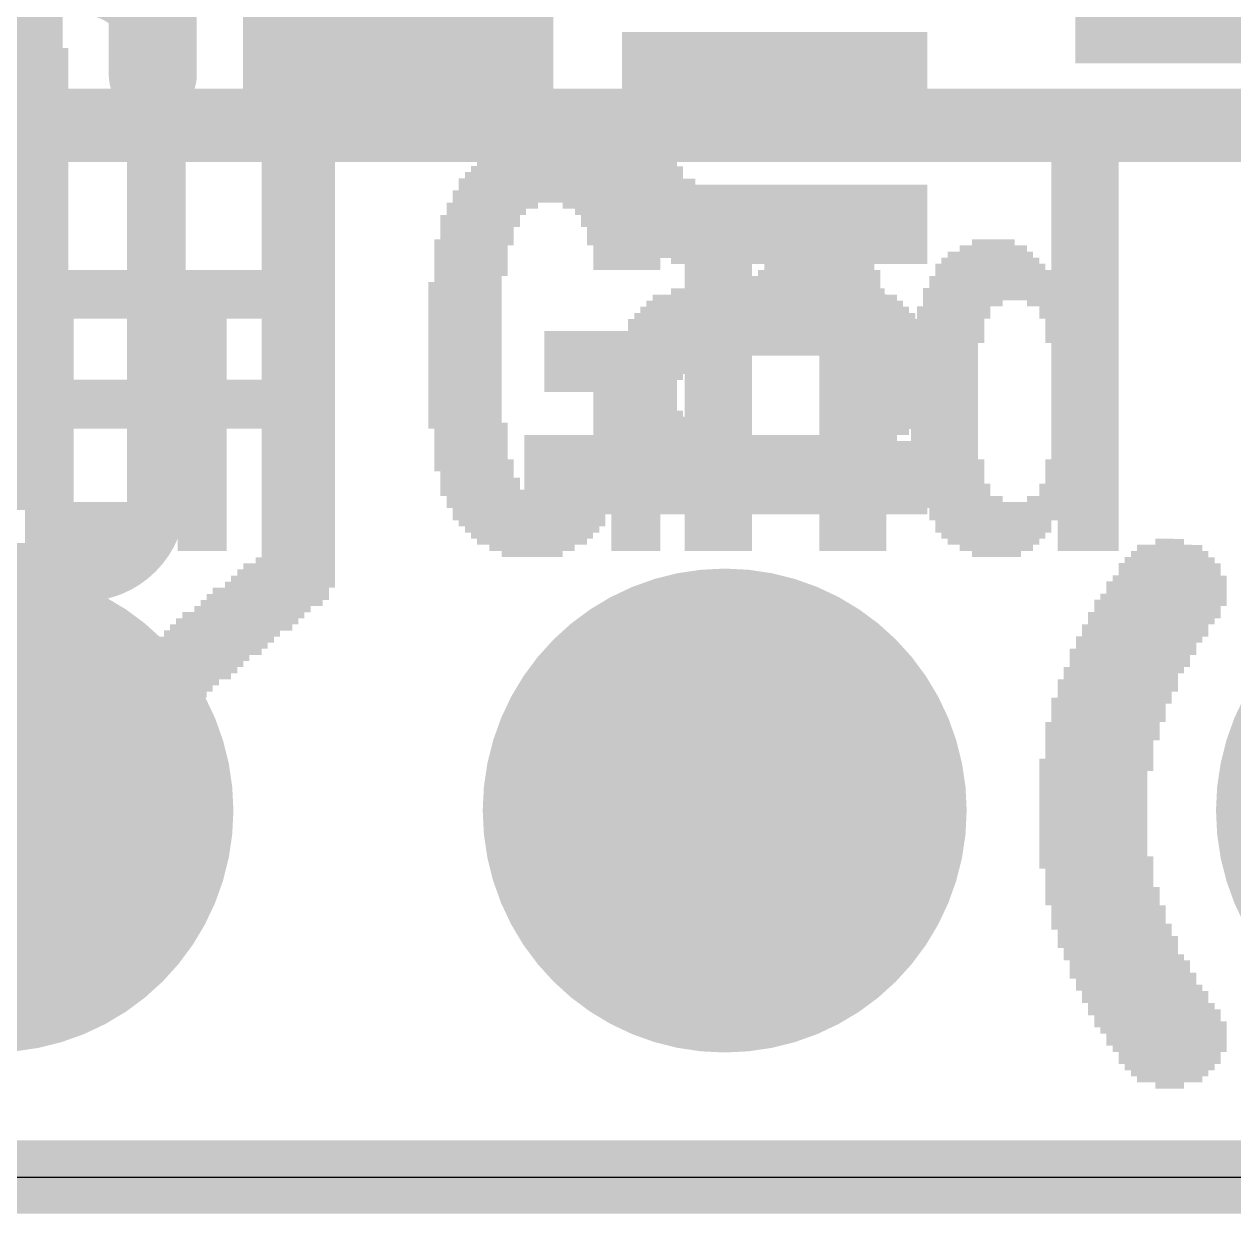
# Model space of a CAD drawing. Extents: x -0.1 to 50.8, y -0.1 to 23.
# Drawn here: x 11.543 to 15.734, y -0.127 to 3.994 of the extents above; entities that cross this region are included whole.
import ezdxf

# ---------------------------------------------------------------- set-up
doc = ezdxf.new("R2010")
doc.units = 0
for name, color, linetype in [('1', 12, 'CONTINUOUS'), ('16', 5, 'CONTINUOUS'), ('17', 110, 'CONTINUOUS'), ('20', 53, 'CONTINUOUS'), ('200', 40, 'CONTINUOUS'), ('201', 6, 'CONTINUOUS'), ('21', 40, 'CONTINUOUS'), ('22', 6, 'CONTINUOUS')]:
    doc.layers.add(name, color=color, linetype=linetype)

# ---------------------------------------------------------------- blocks, each defined once
blk = doc.blocks.new('RECT')
blk.add_solid([(-0.5, -0.5), (0.5, -0.5), (-0.5, 0.5), (0.5, 0.5)])
blk = doc.blocks.new('ROUNDP')
at = {"const_width": 0.5}
blk.add_lwpolyline([(0, -0.25, 1), (0, 0.25, 1), (0, -0.25)], format="xyb", dxfattribs=at)

msp = doc.modelspace()

# ---------------------------------------------------------------- linework, layer by layer
at = {"layer": '1', "const_width": 0.254}
for points in [[(11.1388, 1.5612), (11.43, 1.27)], [(0, 0), (45.72, 0)]]:
    msp.add_lwpolyline(points, dxfattribs=at)
at = {"layer": '1', "const_width": 0.127}
msp.add_lwpolyline([(11.3851, 1.2251, 1), (11.4749, 1.3149)], format="xyb", dxfattribs=at)
at = {"layer": '16', "const_width": 0.254}
for points in [[(11.5182, 3.6442), (11.1125, 3.2385)], [(21.6527, 3.6442), (11.5182, 3.6442)], [(11.1125, 1.5875), (11.43, 1.27)], [(38.1, 0), (0, 0)]]:
    msp.add_lwpolyline(points, dxfattribs=at)
at = {"layer": '16', "const_width": 0.127}
for points in [[(11.5182, 3.7077, 1), (11.5182, 3.5807)], [(11.5631, 3.5993, 1), (11.4733, 3.6891)], [(11.3851, 1.2251, 1), (11.4749, 1.3149)]]:
    msp.add_lwpolyline(points, format="xyb", dxfattribs=at)
at = {"layer": '20'}
msp.add_line((2.54, 0), (48.26, 0), dxfattribs=at)
at = {"layer": '21', "const_width": 0.3048}
msp.add_lwpolyline([(11.9888, 4.6176), (11.9888, 3.8176)], dxfattribs=at)
at = {"layer": '21', "const_width": 0.1524}
msp.add_lwpolyline([(11.9126, 3.8176, 1), (12.065, 3.8176)], format="xyb", dxfattribs=at)
at = {"layer": '22'}
for points, const_width in [([(12.0015, 3.8735, 0.4142), (11.7475, 4.1275)], 0.2032), ([(12.0523, 3.8735, 1), (11.9507, 3.8735)], 0.1016), ([(11.9507, 3.8735, 1), (12.0523, 3.8735)], 0.1016), ([(11.7475, 2.0955, 0.4142), (12.0015, 2.3495)], 0.2032), ([(12.0523, 2.3495, 1), (11.9507, 2.3495)], 0.1016), ([(11.9507, 2.3495, 1), (12.0523, 2.3495)], 0.1016), ([(11.7475, 2.1463, 1), (11.7475, 2.0447)], 0.1016), ([(11.7475, 2.0447, 1), (11.7475, 2.1463)], 0.1016)]:
    msp.add_lwpolyline(points, format="xyb", dxfattribs=dict(at, const_width=const_width))
at = {"layer": '22', "const_width": 0.2032}
for points in [[(12.0015, 2.3495), (12.0015, 3.8735)], [(8.9535, 2.0955), (11.7475, 2.0955)]]:
    msp.add_lwpolyline(points, dxfattribs=at)

# ---------------------------------------------------------------- block references
at = {"layer": '1'}
for p, xscale in [((15.6096, 4.3587), 0.85), ((11.1388, 4.2176), 1.075), ((12.8388, 4.2176), 1.075)]:
    msp.add_blockref('RECT', p, dxfattribs=dict(at, xscale=xscale))
at = {"layer": '16', "xscale": 1.1684, "yscale": 1.6002, "rotation": 180}
msp.add_blockref('RECT', (11.1125, 3.1115), dxfattribs=at)
at = {"layer": '17', "xscale": 1.6764, "yscale": 1.6764, "rotation": 270}
for p in [(11.43, 1.27), (11.43, 1.27), (13.97, 1.27), (13.97, 1.27), (16.51, 1.27), (16.51, 1.27)]:
    msp.add_blockref('ROUNDP', p, dxfattribs=at)
at = {"layer": '200', "yscale": 0.0212}
for p, xscale in [((13.3768, 3.5559), 0.3598), ((13.3662, 3.577), 0.2117), ((15.2182, 3.5559), 0.2328), ((13.3662, 3.5135), 0.508), ((13.3768, 3.5347), 0.4445), ((15.2182, 3.5347), 0.2328), ((15.2182, 3.5135), 0.2328), ((13.3662, 3.4712), 0.5926), ((13.3662, 3.4924), 0.5503), ((15.2182, 3.4924), 0.2328), ((15.2182, 3.4712), 0.2328), ((13.3662, 3.45), 0.635), ((13.3662, 3.4289), 0.635), ((15.2182, 3.45), 0.2328), ((15.2182, 3.4289), 0.2328), ((13.3662, 3.4077), 0.6773), ((13.3662, 3.3865), 0.6773), ((15.2182, 3.4077), 0.2328), ((15.2182, 3.3865), 0.2328), ((13.1651, 3.3654), 0.3175), ((13.144, 3.3442), 0.2752), ((13.5673, 3.3654), 0.3175), ((13.5885, 3.3442), 0.2752), ((15.2182, 3.3654), 0.2328), ((15.2182, 3.3442), 0.2328), ((13.1228, 3.323), 0.2752), ((13.1228, 3.3019), 0.2752), ((13.599, 3.323), 0.254), ((13.6096, 3.3019), 0.2752), ((15.2182, 3.323), 0.2328), ((15.2182, 3.3019), 0.2328), ((13.1122, 3.2807), 0.254), ((13.1122, 3.2595), 0.254), ((13.6202, 3.2807), 0.254), ((13.6202, 3.2595), 0.254), ((15.2182, 3.2807), 0.2328), ((15.2182, 3.2595), 0.2328), ((13.1016, 3.2384), 0.2752), ((13.0911, 3.2172), 0.254), ((13.6202, 3.2384), 0.254), ((13.6308, 3.2172), 0.2328), ((13.9483, 3.2172), 0.2328), ((14.2975, 3.2172), 0.254), ((14.2975, 3.2384), 0.1693), ((14.9007, 3.2172), 0.2328), ((14.9007, 3.2384), 0.1482), ((15.2182, 3.2384), 0.2328), ((15.2182, 3.2172), 0.2328), ((13.0911, 3.196), 0.254), ((13.0911, 3.1749), 0.254), ((13.6308, 3.196), 0.2328), ((13.6308, 3.1749), 0.2328), ((13.9483, 3.196), 0.2328), ((13.9483, 3.1749), 0.2328), ((14.2869, 3.1749), 0.3598), ((14.2975, 3.196), 0.2963), ((14.8902, 3.1749), 0.3387), ((14.8902, 3.196), 0.2963), ((15.2182, 3.196), 0.2328), ((15.2182, 3.1749), 0.2328), ((11.7894, 3.1325), 0.4868), ((12.3185, 3.1325), 0.4868), ((13.0911, 3.1537), 0.254), ((13.0911, 3.1325), 0.254), ((13.6308, 3.1537), 0.2328), ((13.9483, 3.1537), 0.2328), ((13.9483, 3.1325), 0.2328), ((14.2975, 3.1325), 0.4233), ((14.2975, 3.1537), 0.381), ((14.8902, 3.1537), 0.381), ((15.0172, 3.1325), 0.635), ((15.2182, 3.1537), 0.2328), ((11.7894, 3.1114), 0.4868), ((11.7894, 3.0902), 0.4868), ((12.3185, 3.1114), 0.4868), ((12.3185, 3.0902), 0.4868), ((13.0699, 3.0902), 0.254), ((13.0805, 3.1114), 0.2328), ((14.1705, 3.1114), 0.6773), ((14.1705, 3.0902), 0.6773), ((15.0066, 3.1114), 0.6561), ((15.0066, 3.0902), 0.6561), ((11.7894, 3.069), 0.4868), ((12.3185, 3.069), 0.4868), ((13.0699, 3.069), 0.254), ((14.1705, 3.069), 0.6773), ((14.996, 3.069), 0.6773), ((11.7894, 3.0479), 0.4868), ((11.7894, 3.0267), 0.4868), ((12.3185, 3.0479), 0.4868), ((12.3185, 3.0267), 0.4868), ((13.0699, 3.0479), 0.254), ((13.0699, 3.0267), 0.254), ((14.1811, 3.0479), 0.6985), ((13.98, 3.0267), 0.2963), ((14.3928, 3.0267), 0.2752), ((14.7949, 3.0267), 0.2752), ((14.996, 3.0479), 0.6773), ((15.1759, 3.0267), 0.3175), ((11.7894, 3.0055), 0.4868), ((11.7894, 2.9844), 0.4868), ((12.3185, 3.0055), 0.4868), ((12.3185, 2.9844), 0.4868), ((13.0699, 3.0055), 0.254), ((13.0699, 2.9844), 0.254), ((13.9694, 3.0055), 0.2752), ((13.9589, 2.9844), 0.254), ((14.4033, 3.0055), 0.254), ((14.4033, 2.9844), 0.254), ((14.7632, 3.0055), 0.254), ((14.7632, 2.9844), 0.254), ((15.1971, 3.0055), 0.2752), ((15.1971, 2.9844), 0.2752), ((11.6306, 2.9632), 0.1693), ((11.6306, 2.942), 0.1693), ((12.1598, 2.9632), 0.1693), ((12.1598, 2.942), 0.1693), ((13.0699, 2.9632), 0.254), ((13.0699, 2.942), 0.254), ((13.9589, 2.9632), 0.254), ((13.9483, 2.942), 0.2328), ((14.4139, 2.9632), 0.2328), ((14.4139, 2.942), 0.2328), ((14.7526, 2.9632), 0.2328), ((14.7526, 2.942), 0.2328), ((15.2076, 2.9632), 0.254), ((15.2076, 2.942), 0.254), ((11.6306, 2.9209), 0.1693), ((11.6306, 2.8997), 0.1693), ((12.1598, 2.9209), 0.1693), ((12.1598, 2.8997), 0.1693), ((13.0699, 2.9209), 0.254), ((13.0699, 2.8997), 0.254), ((13.5461, 2.9209), 0.4022), ((13.5461, 2.8997), 0.4022), ((13.9483, 2.9209), 0.2328), ((13.9483, 2.8997), 0.2328), ((14.4139, 2.9209), 0.2328), ((14.4139, 2.8997), 0.2328), ((14.742, 2.8997), 0.254), ((14.7526, 2.9209), 0.2328), ((15.2076, 2.9209), 0.254), ((15.2076, 2.8997), 0.254), ((11.6306, 2.8786), 0.1693), ((11.6306, 2.8574), 0.1693), ((12.1598, 2.8786), 0.1693), ((12.1598, 2.8574), 0.1693), ((13.0699, 2.8786), 0.254), ((13.0699, 2.8574), 0.254), ((13.5461, 2.8786), 0.4022), ((13.5461, 2.8574), 0.4022), ((13.9483, 2.8786), 0.2328), ((13.9483, 2.8574), 0.2328), ((14.4139, 2.8786), 0.2328), ((14.4139, 2.8574), 0.2328), ((14.7314, 2.8786), 0.2328), ((14.7314, 2.8574), 0.2328), ((15.2182, 2.8786), 0.2328), ((15.2182, 2.8574), 0.2328), ((11.6306, 2.8362), 0.1693), ((11.6306, 2.8151), 0.1693), ((12.1598, 2.8362), 0.1693), ((12.1598, 2.8151), 0.1693), ((13.0699, 2.8362), 0.254), ((13.0699, 2.8151), 0.254), ((13.5461, 2.8362), 0.4022), ((13.5461, 2.8151), 0.4022), ((13.9483, 2.8362), 0.2328), ((13.9483, 2.8151), 0.2328), ((14.4139, 2.8362), 0.2328), ((14.4139, 2.8151), 0.2328), ((14.7314, 2.8362), 0.2328), ((14.7314, 2.8151), 0.2328), ((15.2182, 2.8362), 0.2328), ((15.2182, 2.8151), 0.2328), ((11.6306, 2.7939), 0.1693), ((11.6306, 2.7727), 0.1693), ((12.1598, 2.7939), 0.1693), ((12.1598, 2.7727), 0.1693), ((13.0699, 2.7939), 0.254), ((13.0699, 2.7727), 0.254), ((13.5461, 2.7939), 0.4022), ((13.5461, 2.7727), 0.4022), ((13.9483, 2.7939), 0.2328), ((13.9483, 2.7727), 0.2328), ((14.4139, 2.7939), 0.2328), ((14.4139, 2.7727), 0.2328), ((14.7314, 2.7939), 0.2328), ((14.7314, 2.7727), 0.2328), ((15.2182, 2.7939), 0.2328), ((15.2182, 2.7727), 0.2328), ((11.7788, 2.7516), 0.4656), ((11.7788, 2.7304), 0.4656), ((12.3079, 2.7516), 0.4657), ((12.3079, 2.7304), 0.4657), ((13.0699, 2.7516), 0.254), ((13.0699, 2.7304), 0.254), ((13.5461, 2.7516), 0.4022), ((13.5461, 2.7304), 0.4022), ((13.9483, 2.7516), 0.2328), ((13.9483, 2.7304), 0.2328), ((14.4139, 2.7516), 0.2328), ((14.4139, 2.7304), 0.2328), ((14.7314, 2.7516), 0.2328), ((14.7314, 2.7304), 0.2328), ((15.2182, 2.7516), 0.2328), ((15.2182, 2.7304), 0.2328), ((11.7788, 2.7092), 0.4656), ((11.7788, 2.6881), 0.4656), ((12.3079, 2.7092), 0.4657), ((12.3079, 2.6881), 0.4657), ((13.0699, 2.7092), 0.254), ((13.0699, 2.6881), 0.254), ((13.6308, 2.7092), 0.2328), ((13.6308, 2.6881), 0.2328), ((13.9483, 2.7092), 0.2328), ((13.9483, 2.6881), 0.2328), ((14.4139, 2.7092), 0.2328), ((14.4139, 2.6881), 0.2328), ((14.7314, 2.7092), 0.2328), ((14.7314, 2.6881), 0.2328), ((15.2182, 2.7092), 0.2328), ((15.2182, 2.6881), 0.2328), ((11.7788, 2.6669), 0.4656), ((11.7788, 2.6457), 0.4656), ((12.3079, 2.6669), 0.4657), ((12.3079, 2.6457), 0.4657), ((13.0699, 2.6669), 0.254), ((13.0699, 2.6457), 0.254), ((13.6308, 2.6669), 0.2328), ((13.6308, 2.6457), 0.2328), ((13.9483, 2.6669), 0.2328), ((13.9483, 2.6457), 0.2328), ((14.4139, 2.6669), 0.2328), ((14.4139, 2.6457), 0.2328), ((14.7314, 2.6669), 0.2328), ((14.7314, 2.6457), 0.2328), ((15.2182, 2.6669), 0.2328), ((15.2182, 2.6457), 0.2328), ((11.7788, 2.6246), 0.4656), ((11.7788, 2.6034), 0.4656), ((12.3079, 2.6246), 0.4657), ((12.3079, 2.6034), 0.4657), ((13.0699, 2.6246), 0.254), ((13.0805, 2.6034), 0.2752), ((13.6308, 2.6246), 0.2328), ((13.6308, 2.6034), 0.2328), ((13.9483, 2.6246), 0.2328), ((13.9483, 2.6034), 0.2328), ((14.4139, 2.6246), 0.2328), ((14.4139, 2.6034), 0.2328), ((14.7314, 2.6246), 0.2328), ((14.7314, 2.6034), 0.2328), ((15.2182, 2.6246), 0.2328), ((15.2182, 2.6034), 0.2328), ((11.6306, 2.5822), 0.1693), ((11.6306, 2.5611), 0.1693), ((12.1598, 2.5822), 0.1693), ((12.1598, 2.5611), 0.1693), ((13.0911, 2.5822), 0.254), ((13.0911, 2.5611), 0.254), ((13.6308, 2.5822), 0.2328), ((13.6308, 2.5611), 0.2328), ((13.9483, 2.5822), 0.2328), ((13.9483, 2.5611), 0.2328), ((14.4139, 2.5822), 0.2328), ((14.4139, 2.5611), 0.2328), ((14.7314, 2.5822), 0.2328), ((14.7314, 2.5611), 0.2328), ((15.2182, 2.5822), 0.2328), ((15.2182, 2.5611), 0.2328), ((11.6306, 2.5399), 0.1693), ((11.6306, 2.5187), 0.1693), ((12.1598, 2.5399), 0.1693), ((12.1598, 2.5187), 0.1693), ((13.0911, 2.5399), 0.254), ((13.0911, 2.5187), 0.254), ((13.6308, 2.5399), 0.2328), ((13.6308, 2.5187), 0.2328), ((13.9483, 2.5399), 0.2328), ((13.9483, 2.5187), 0.2328), ((14.4139, 2.5399), 0.2328), ((14.4139, 2.5187), 0.2328), ((14.7314, 2.5399), 0.2328), ((14.7314, 2.5187), 0.2328), ((15.2182, 2.5399), 0.2328), ((15.2182, 2.5187), 0.2328), ((11.6306, 2.4976), 0.1693), ((11.6306, 2.4764), 0.1693), ((12.1598, 2.4976), 0.1693), ((12.1598, 2.4764), 0.1693), ((13.1016, 2.4764), 0.2752), ((13.0911, 2.4976), 0.254), ((13.6202, 2.4764), 0.254), ((13.6308, 2.4976), 0.2328), ((13.9483, 2.4976), 0.2328), ((13.9483, 2.4764), 0.2328), ((14.4139, 2.4976), 0.2328), ((14.4139, 2.4764), 0.2328), ((14.7314, 2.4976), 0.2328), ((14.7526, 2.4764), 0.2328), ((15.2076, 2.4764), 0.254), ((15.2182, 2.4976), 0.2328), ((11.6306, 2.4552), 0.1693), ((11.6306, 2.4341), 0.1693), ((12.1598, 2.4552), 0.1693), ((12.1598, 2.4341), 0.1693), ((13.1016, 2.4552), 0.2752), ((13.1122, 2.4341), 0.254), ((13.6202, 2.4552), 0.254), ((13.6202, 2.4341), 0.254), ((13.9483, 2.4552), 0.2328), ((13.9483, 2.4341), 0.2328), ((14.4139, 2.4552), 0.2328), ((14.4139, 2.4341), 0.2328), ((14.7526, 2.4552), 0.2328), ((14.7526, 2.4341), 0.2328), ((15.2076, 2.4552), 0.254), ((15.2076, 2.4341), 0.254), ((11.6306, 2.4129), 0.1693), ((11.6306, 2.3917), 0.1693), ((12.1598, 2.4129), 0.1693), ((12.1598, 2.3917), 0.1693), ((13.1228, 2.4129), 0.2752), ((13.1228, 2.3917), 0.2752), ((13.599, 2.3917), 0.2963), ((13.6096, 2.4129), 0.2752), ((13.9483, 2.4129), 0.2328), ((13.9483, 2.3917), 0.2328), ((14.4139, 2.4129), 0.2328), ((14.4139, 2.3917), 0.2328), ((14.7526, 2.4129), 0.2328), ((14.7632, 2.3917), 0.254), ((15.1971, 2.3917), 0.2752), ((15.2076, 2.4129), 0.254), ((11.6306, 2.3706), 0.1693), ((11.6306, 2.3494), 0.1693), ((12.1598, 2.3706), 0.1693), ((12.1598, 2.3494), 0.1693), ((13.1334, 2.3706), 0.2963), ((13.1651, 2.3494), 0.3175), ((13.5779, 2.3494), 0.3387), ((13.5885, 2.3706), 0.3175), ((13.9483, 2.3706), 0.2328), ((13.9483, 2.3494), 0.2328), ((14.4139, 2.3706), 0.2328), ((14.4139, 2.3494), 0.2328), ((14.7737, 2.3706), 0.2328), ((14.7949, 2.3494), 0.2752), ((15.1759, 2.3494), 0.3175), ((15.1971, 2.3706), 0.2752), ((11.7894, 2.3282), 0.4868), ((11.7894, 2.3071), 0.4868), ((12.1598, 2.3282), 0.1693), ((12.1598, 2.3071), 0.1693), ((13.3768, 2.3282), 0.7408), ((13.3874, 2.3071), 0.7196), ((13.9483, 2.3282), 0.2328), ((13.9483, 2.3071), 0.2328), ((14.4139, 2.3282), 0.2328), ((14.4139, 2.3071), 0.2328), ((14.996, 2.3282), 0.6773), ((15.0066, 2.3071), 0.6561), ((11.7894, 2.2859), 0.4868), ((11.7894, 2.2647), 0.4868), ((12.1598, 2.2859), 0.1693), ((12.1598, 2.2647), 0.1693), ((13.2921, 2.2859), 0.5291), ((13.3027, 2.2647), 0.508), ((13.6625, 2.2859), 0.1693), ((13.6625, 2.2647), 0.1693), ((13.9483, 2.2859), 0.2328), ((13.9483, 2.2647), 0.2328), ((14.4139, 2.2859), 0.2328), ((14.4139, 2.2647), 0.2328), ((15.0066, 2.2859), 0.6561), ((14.9007, 2.2647), 0.4022), ((15.2288, 2.2647), 0.2117), ((11.7894, 2.2436), 0.4868), ((11.7894, 2.2224), 0.4868), ((12.1598, 2.2436), 0.1693), ((12.1598, 2.2224), 0.1693), ((13.3027, 2.2436), 0.4657), ((13.3027, 2.2224), 0.4233), ((13.6625, 2.2436), 0.1693), ((13.6625, 2.2224), 0.1693), ((13.9483, 2.2436), 0.2328), ((13.9483, 2.2224), 0.2328), ((14.4139, 2.2436), 0.2328), ((14.4139, 2.2224), 0.2328), ((14.9007, 2.2436), 0.4022), ((14.9007, 2.2224), 0.3598), ((15.2288, 2.2436), 0.2117), ((15.2288, 2.2224), 0.2117), ((11.6835, 2.1801), 0.6985), ((11.7894, 2.2012), 0.4868), ((12.1598, 2.2012), 0.1693), ((12.1598, 2.1801), 0.1693), ((13.3027, 2.2012), 0.381), ((13.3027, 2.1801), 0.2963), ((13.6625, 2.2012), 0.1693), ((13.6625, 2.1801), 0.1693), ((13.9483, 2.2012), 0.2328), ((13.9483, 2.1801), 0.2328), ((14.4139, 2.2012), 0.2328), ((14.4139, 2.1801), 0.2328), ((14.9007, 2.2012), 0.3175), ((14.9113, 2.1801), 0.254), ((15.2288, 2.2012), 0.2117), ((15.2288, 2.1801), 0.2117), ((15.4934, 2.1801), 0.1905), ((15.4934, 2.2012), 0.0635), ((13.3027, 2.1589), 0.2117), ((14.9113, 2.1589), 0.1693), ((15.4934, 2.1377), 0.2752), ((15.4934, 2.1589), 0.2328), ((15.4934, 2.1166), 0.3175), ((15.4934, 2.0954), 0.3175), ((15.4828, 2.0531), 0.381), ((15.4934, 2.0743), 0.3598), ((15.4722, 2.0108), 0.4022), ((15.4828, 2.0319), 0.381), ((15.4616, 1.9896), 0.4233), ((15.4511, 1.9684), 0.4022), ((15.4405, 1.9473), 0.4233), ((15.4299, 1.9261), 0.4022), ((15.4087, 1.9049), 0.4022), ((15.4087, 1.8838), 0.4022), ((15.3876, 1.8626), 0.4022), ((15.377, 1.8414), 0.381), ((15.3664, 1.8203), 0.4022), ((15.3558, 1.7991), 0.381), ((15.3346, 1.7568), 0.381), ((15.3558, 1.7779), 0.381), ((15.3135, 1.7144), 0.381), ((15.3241, 1.7356), 0.3598), ((15.3135, 1.6933), 0.381), ((15.3029, 1.6721), 0.3598), ((15.2923, 1.6509), 0.381), ((15.2817, 1.6298), 0.3598), ((15.2817, 1.6086), 0.3598), ((15.2817, 1.5874), 0.3598), ((15.2606, 1.5663), 0.3598), ((15.2606, 1.5451), 0.3598), ((15.2606, 1.5239), 0.3598), ((15.25, 1.5028), 0.3387), ((15.25, 1.4816), 0.3387), ((15.25, 1.4604), 0.3387), ((15.2394, 1.4393), 0.3598), ((15.2394, 1.4181), 0.3598), ((15.2288, 1.3969), 0.3387), ((15.2288, 1.3758), 0.3387), ((15.2288, 1.3546), 0.3387), ((15.2288, 1.3334), 0.3387), ((15.2288, 1.3123), 0.3387), ((15.2288, 1.2911), 0.3387), ((15.2288, 1.2699), 0.3387), ((15.2288, 1.2488), 0.3387), ((15.2288, 1.2276), 0.3387), ((15.2288, 1.2065), 0.3387), ((15.2288, 1.1853), 0.3387), ((15.2288, 1.1641), 0.3387), ((15.2288, 1.143), 0.3387), ((15.2288, 1.1218), 0.3387), ((15.2394, 1.1006), 0.3598), ((15.2394, 1.0795), 0.3598), ((15.25, 1.0583), 0.3387), ((15.25, 1.0371), 0.3387), ((15.25, 1.016), 0.3387), ((15.2606, 0.9948), 0.3598), ((15.2606, 0.9736), 0.3598), ((15.2606, 0.9525), 0.3598), ((15.2817, 0.9313), 0.3598), ((15.2817, 0.9101), 0.3598), ((15.2817, 0.889), 0.3598), ((15.2923, 0.8678), 0.381), ((15.3029, 0.8466), 0.3598), ((15.3135, 0.8255), 0.381), ((15.3135, 0.8043), 0.381), ((15.3346, 0.762), 0.381), ((15.3241, 0.7831), 0.3598), ((15.3558, 0.7408), 0.381), ((15.3558, 0.7196), 0.381), ((15.3664, 0.6985), 0.4022), ((15.377, 0.6773), 0.381), ((15.3876, 0.6561), 0.4022), ((15.4087, 0.635), 0.4022), ((15.4087, 0.6138), 0.4022), ((15.4299, 0.5926), 0.4022), ((15.4405, 0.5715), 0.4233), ((15.4511, 0.5503), 0.4022), ((15.4616, 0.5291), 0.4233), ((15.4722, 0.508), 0.4022), ((15.4828, 0.4868), 0.381), ((15.4828, 0.4656), 0.381), ((15.4934, 0.4445), 0.3598), ((15.4934, 0.4233), 0.3175), ((15.4934, 0.4022), 0.3175), ((15.4934, 0.381), 0.2752), ((15.4934, 0.3598), 0.2328), ((15.4934, 0.3387), 0.1905), ((15.4934, 0.3175), 0.0635)]:
    msp.add_blockref('RECT', p, dxfattribs=dict(at, xscale=xscale))
at = {"layer": '201', "yscale": 0.0212, "rotation": 180}
for p, xscale in [((12.4931, 3.9989), 0.2539), ((12.4931, 3.9777), 0.2539), ((12.4931, 3.9566), 0.2539), ((12.4931, 3.9354), 0.2539), ((14.1434, 3.9566), 1.0579), ((14.1434, 3.9354), 1.0579), ((12.4931, 3.9143), 0.2539), ((12.4931, 3.8931), 0.2539), ((14.1434, 3.9143), 1.0579), ((14.1434, 3.8931), 1.0579), ((12.4931, 3.872), 0.2539), ((12.4931, 3.8508), 0.2539), ((14.1434, 3.872), 1.0579), ((14.1434, 3.8508), 1.0579), ((12.4931, 3.8296), 0.2539), ((12.4931, 3.8085), 0.2539), ((14.1434, 3.8296), 1.0579), ((14.1434, 3.8085), 1.0579), ((12.4931, 3.7873), 0.2539), ((12.4931, 3.7662), 0.2539), ((14.1434, 3.7873), 1.0579), ((14.1434, 3.7662), 1.0579), ((12.4931, 3.745), 0.2539), ((12.4931, 3.7238), 0.2539), ((14.1434, 3.745), 1.0579), ((14.1434, 3.7238), 1.0579), ((12.4931, 3.7027), 0.2539), ((12.4931, 3.6815), 0.2539), ((13.8049, 3.6815), 0.1693), ((14.2069, 3.7027), 0.931), ((12.4931, 3.6604), 0.2539), ((12.4931, 3.6392), 0.2539), ((13.752, 3.6392), 0.1481), ((13.7732, 3.6604), 0.1481), ((12.4931, 3.6181), 0.2539), ((12.4931, 3.5969), 0.2539), ((13.7203, 3.5969), 0.1693), ((13.7414, 3.6181), 0.1693), ((12.4931, 3.5757), 0.2539), ((12.4931, 3.5546), 0.2539), ((13.7097, 3.5757), 0.1904), ((13.7097, 3.5546), 0.1904), ((12.4931, 3.5334), 0.2539), ((12.4931, 3.5123), 0.2539), ((13.6991, 3.5123), 0.2116), ((13.7097, 3.5334), 0.1904), ((12.4931, 3.4911), 0.2539), ((12.4931, 3.4699), 0.2539), ((13.7097, 3.4911), 0.2327), ((13.7097, 3.4699), 0.2327), ((12.4931, 3.4488), 0.2539), ((12.4931, 3.4276), 0.2539), ((14.1328, 3.4276), 1.0791), ((13.7308, 3.4488), 0.2751), ((12.4931, 3.4065), 0.2539), ((12.4931, 3.3853), 0.2539), ((14.1328, 3.4065), 1.0791), ((14.1328, 3.3853), 1.0791), ((12.4931, 3.3642), 0.2539), ((12.4931, 3.343), 0.2539), ((14.1328, 3.3642), 1.0791), ((14.1434, 3.343), 1.0579), ((12.4931, 3.3218), 0.2539), ((12.4931, 3.3007), 0.2539), ((14.1434, 3.3218), 1.0579), ((14.1434, 3.3007), 1.0579), ((12.4931, 3.2795), 0.2539), ((12.4931, 3.2584), 0.2539), ((14.154, 3.2795), 1.0368), ((14.154, 3.2584), 1.0368), ((12.4931, 3.2372), 0.2539), ((12.4931, 3.216), 0.2539), ((14.1646, 3.2372), 1.0156), ((14.1752, 3.216), 0.9944), ((12.4931, 3.1949), 0.2539), ((14.1963, 3.1949), 0.9521), ((12.4931, 3.1737), 0.2539), ((12.4931, 3.1526), 0.2539), ((14.2281, 3.1737), 0.8886), ((12.4931, 3.1314), 0.2539), ((12.4931, 3.1103), 0.2539), ((14.1434, 3.1103), 0.3809), ((12.4931, 3.0891), 0.2539), ((12.4931, 3.0679), 0.2539), ((14.154, 3.0679), 0.7405), ((14.154, 3.0891), 0.6136), ((12.4931, 3.0468), 0.2539), ((12.4931, 3.0256), 0.2539), ((14.1434, 3.0256), 0.8886), ((14.1434, 3.0468), 0.8463), ((12.4931, 3.0045), 0.2539), ((12.4931, 2.9833), 0.2539), ((14.1434, 2.9833), 0.9733), ((14.1434, 3.0045), 0.931), ((12.4931, 2.9621), 0.2539), ((12.4931, 2.941), 0.2539), ((14.1434, 2.9621), 1.0156), ((14.1434, 2.941), 1.0156), ((12.4931, 2.9198), 0.2539), ((12.4931, 2.8987), 0.2539), ((14.1434, 2.9198), 1.0579), ((14.1434, 2.8987), 1.0579), ((12.4931, 2.8775), 0.2539), ((12.4931, 2.8564), 0.2539), ((14.1434, 2.8775), 1.1002), ((14.1434, 2.8564), 1.1002), ((12.4931, 2.8352), 0.2539), ((12.4931, 2.814), 0.2539), ((13.7837, 2.8352), 0.3808), ((13.7308, 2.814), 0.2751), ((14.5137, 2.8352), 0.3597), ((14.5666, 2.814), 0.2539), ((12.4931, 2.7929), 0.2539), ((12.4931, 2.7717), 0.2539), ((13.7203, 2.7929), 0.2539), ((13.7097, 2.7717), 0.2327), ((14.5772, 2.7929), 0.2327), ((14.5877, 2.7717), 0.2116), ((12.4931, 2.7506), 0.2539), ((12.4931, 2.7294), 0.2539), ((13.6991, 2.7506), 0.2116), ((13.6991, 2.7294), 0.2116), ((14.5983, 2.7506), 0.1904), ((14.5983, 2.7294), 0.1904), ((12.4931, 2.7083), 0.2539), ((12.4931, 2.6871), 0.2539), ((13.7097, 2.7083), 0.1904), ((13.7097, 2.6871), 0.1904), ((14.5877, 2.6871), 0.1693), ((14.5983, 2.7083), 0.1904), ((12.4931, 2.6659), 0.2539), ((12.4931, 2.6448), 0.2539), ((13.7308, 2.6448), 0.1904), ((13.7203, 2.6659), 0.1693), ((14.5666, 2.6448), 0.1693), ((14.5877, 2.6659), 0.1693), ((12.4931, 2.6236), 0.2539), ((12.4931, 2.6025), 0.2539), ((13.752, 2.6236), 0.1904), ((13.7732, 2.6025), 0.1904), ((14.5348, 2.6025), 0.1904), ((14.556, 2.6236), 0.1904), ((12.4931, 2.5813), 0.2539), ((12.4931, 2.5601), 0.2539), ((13.9213, 2.5601), 1.2907), ((13.8366, 2.5813), 0.2751), ((14.4714, 2.5813), 0.2751), ((12.4931, 2.539), 0.2539), ((12.4931, 2.5178), 0.2539), ((13.9742, 2.539), 1.3964), ((13.9742, 2.5178), 1.3964), ((12.4931, 2.4967), 0.2539), ((12.4931, 2.4755), 0.2539), ((13.9742, 2.4967), 1.3964), ((13.9742, 2.4755), 1.3964), ((12.4931, 2.4544), 0.2539), ((12.4931, 2.4332), 0.2539), ((13.9742, 2.4544), 1.3964), ((13.9742, 2.4332), 1.3964), ((12.4931, 2.412), 0.2539), ((12.4931, 2.3909), 0.2539), ((13.9742, 2.412), 1.3964), ((13.9742, 2.3909), 1.3964), ((12.4931, 2.3697), 0.2539), ((12.4931, 2.3486), 0.2539), ((13.9742, 2.3697), 1.3964), ((13.9742, 2.3486), 1.3964), ((12.4931, 2.3274), 0.2539), ((12.4931, 2.3062), 0.2539), ((13.9742, 2.3274), 1.3964), ((13.9742, 2.3062), 1.3964), ((12.4931, 2.2851), 0.2539), ((12.4931, 2.2639), 0.2539), ((12.4931, 2.2428), 0.2539), ((12.4931, 2.2216), 0.2539), ((12.4931, 2.2005), 0.2539), ((12.4931, 2.1793), 0.2539), ((15.5293, 2.1793), 0.1904), ((15.5293, 2.2005), 0.0635), ((12.4825, 2.137), 0.2751), ((12.4931, 2.1581), 0.2539), ((15.5293, 2.137), 0.2751), ((15.5293, 2.1581), 0.2327), ((12.4508, 2.0947), 0.3385), ((12.4613, 2.1158), 0.3174), ((15.5293, 2.1158), 0.3174), ((15.5293, 2.0947), 0.3174), ((12.4296, 2.0523), 0.3808), ((12.4402, 2.0735), 0.3597), ((15.5187, 2.0523), 0.3808), ((15.5293, 2.0735), 0.3597), ((12.3873, 2.01), 0.4232), ((12.3979, 2.0312), 0.402), ((15.5081, 2.01), 0.402), ((15.5187, 2.0312), 0.3808), ((12.3344, 1.9677), 0.402), ((12.3661, 1.9889), 0.4232), ((15.4975, 1.9889), 0.4232), ((15.487, 1.9677), 0.402), ((12.2815, 1.9254), 0.4232), ((12.3027, 1.9466), 0.4232), ((15.4764, 1.9466), 0.4232), ((15.4658, 1.9254), 0.402), ((12.2286, 1.8831), 0.402), ((12.2603, 1.9042), 0.4232), ((15.4446, 1.9042), 0.402), ((15.4446, 1.8831), 0.402), ((12.1757, 1.8408), 0.4232), ((12.1969, 1.8619), 0.4232), ((15.4235, 1.8619), 0.402), ((15.4129, 1.8408), 0.3808), ((12.1228, 1.7984), 0.402), ((12.1546, 1.8196), 0.4232), ((15.4023, 1.8196), 0.402), ((15.3918, 1.7984), 0.3808), ((12.0699, 1.7561), 0.4232), ((12.0911, 1.7773), 0.4232), ((15.3706, 1.7561), 0.3809), ((15.3918, 1.7773), 0.3808), ((12.017, 1.7138), 0.402), ((12.0488, 1.735), 0.4232), ((15.3494, 1.7138), 0.3808), ((15.36, 1.735), 0.3597), ((11.9641, 1.6715), 0.4232), ((11.9959, 1.6927), 0.402), ((15.3494, 1.6927), 0.3808), ((15.3389, 1.6715), 0.3597), ((11.9218, 1.6292), 0.4232), ((11.943, 1.6503), 0.4232), ((15.3283, 1.6503), 0.3808), ((15.3177, 1.6292), 0.3597), ((11.8583, 1.5869), 0.4232), ((11.8901, 1.608), 0.402), ((15.3177, 1.608), 0.3597), ((15.3177, 1.5869), 0.3597), ((11.816, 1.5445), 0.4232), ((11.8372, 1.5657), 0.4232), ((15.2965, 1.5657), 0.3597), ((15.2965, 1.5445), 0.3597), ((11.7525, 1.5022), 0.4232), ((11.7843, 1.5234), 0.402), ((15.2965, 1.5234), 0.3597), ((15.286, 1.5022), 0.3385), ((11.7102, 1.4599), 0.4232), ((11.7314, 1.4811), 0.4232), ((15.286, 1.4811), 0.3385), ((15.286, 1.4599), 0.3385), ((11.6468, 1.4176), 0.4232), ((11.6785, 1.4388), 0.402), ((15.2754, 1.4388), 0.3597), ((15.2754, 1.4176), 0.3597), ((11.6044, 1.3753), 0.4232), ((11.6256, 1.3964), 0.4232), ((15.2648, 1.3964), 0.3385), ((15.2648, 1.3753), 0.3385), ((11.5515, 1.333), 0.402), ((11.5727, 1.3541), 0.402), ((15.2648, 1.3541), 0.3385), ((15.2648, 1.333), 0.3385), ((11.5304, 1.3118), 0.402), ((11.5198, 1.2907), 0.3808), ((15.2648, 1.3118), 0.3385), ((15.2648, 1.2907), 0.3385), ((11.4986, 1.2695), 0.3385), ((11.4881, 1.2483), 0.3174), ((15.2648, 1.2695), 0.3385), ((15.2648, 1.2483), 0.3385), ((11.4775, 1.2272), 0.2962), ((11.4669, 1.206), 0.2751), ((15.2648, 1.2272), 0.3385), ((15.2648, 1.206), 0.3385), ((11.4669, 1.1849), 0.2327), ((15.2648, 1.1849), 0.3385), ((15.2648, 1.1637), 0.3385), ((15.2648, 1.1425), 0.3385), ((15.2648, 1.1214), 0.3385), ((15.2754, 1.1002), 0.3597), ((15.2754, 1.0791), 0.3597), ((15.286, 1.0579), 0.3385), ((15.286, 1.0368), 0.3385), ((15.286, 1.0156), 0.3385), ((15.2965, 0.9944), 0.3597), ((15.2965, 0.9733), 0.3597), ((15.2965, 0.9521), 0.3597), ((15.3177, 0.931), 0.3597), ((15.3177, 0.9098), 0.3597), ((15.3177, 0.8886), 0.3597), ((15.3283, 0.8675), 0.3808), ((15.3389, 0.8463), 0.3597), ((15.3494, 0.8252), 0.3808), ((15.3494, 0.804), 0.3808), ((15.36, 0.7829), 0.3597), ((15.3706, 0.7617), 0.3809), ((15.3918, 0.7405), 0.3808), ((15.3918, 0.7194), 0.3808), ((15.4023, 0.6982), 0.402), ((15.4129, 0.6771), 0.3808), ((15.4235, 0.6559), 0.402), ((15.4446, 0.6347), 0.402), ((15.4446, 0.6136), 0.402), ((15.4658, 0.5924), 0.402), ((15.4764, 0.5713), 0.4232), ((15.487, 0.5501), 0.402), ((15.4975, 0.529), 0.4232), ((15.5081, 0.5078), 0.402), ((15.5187, 0.4866), 0.3808), ((15.5187, 0.4655), 0.3808), ((15.5293, 0.4443), 0.3597), ((15.5293, 0.4232), 0.3174), ((15.5293, 0.402), 0.3174), ((15.5293, 0.3808), 0.2751), ((15.5293, 0.3597), 0.2327), ((15.5293, 0.3385), 0.1904), ((15.5293, 0.3174), 0.0635)]:
    msp.add_blockref('RECT', p, dxfattribs=dict(at, xscale=xscale))

doc.saveas('drawing.dxf')
